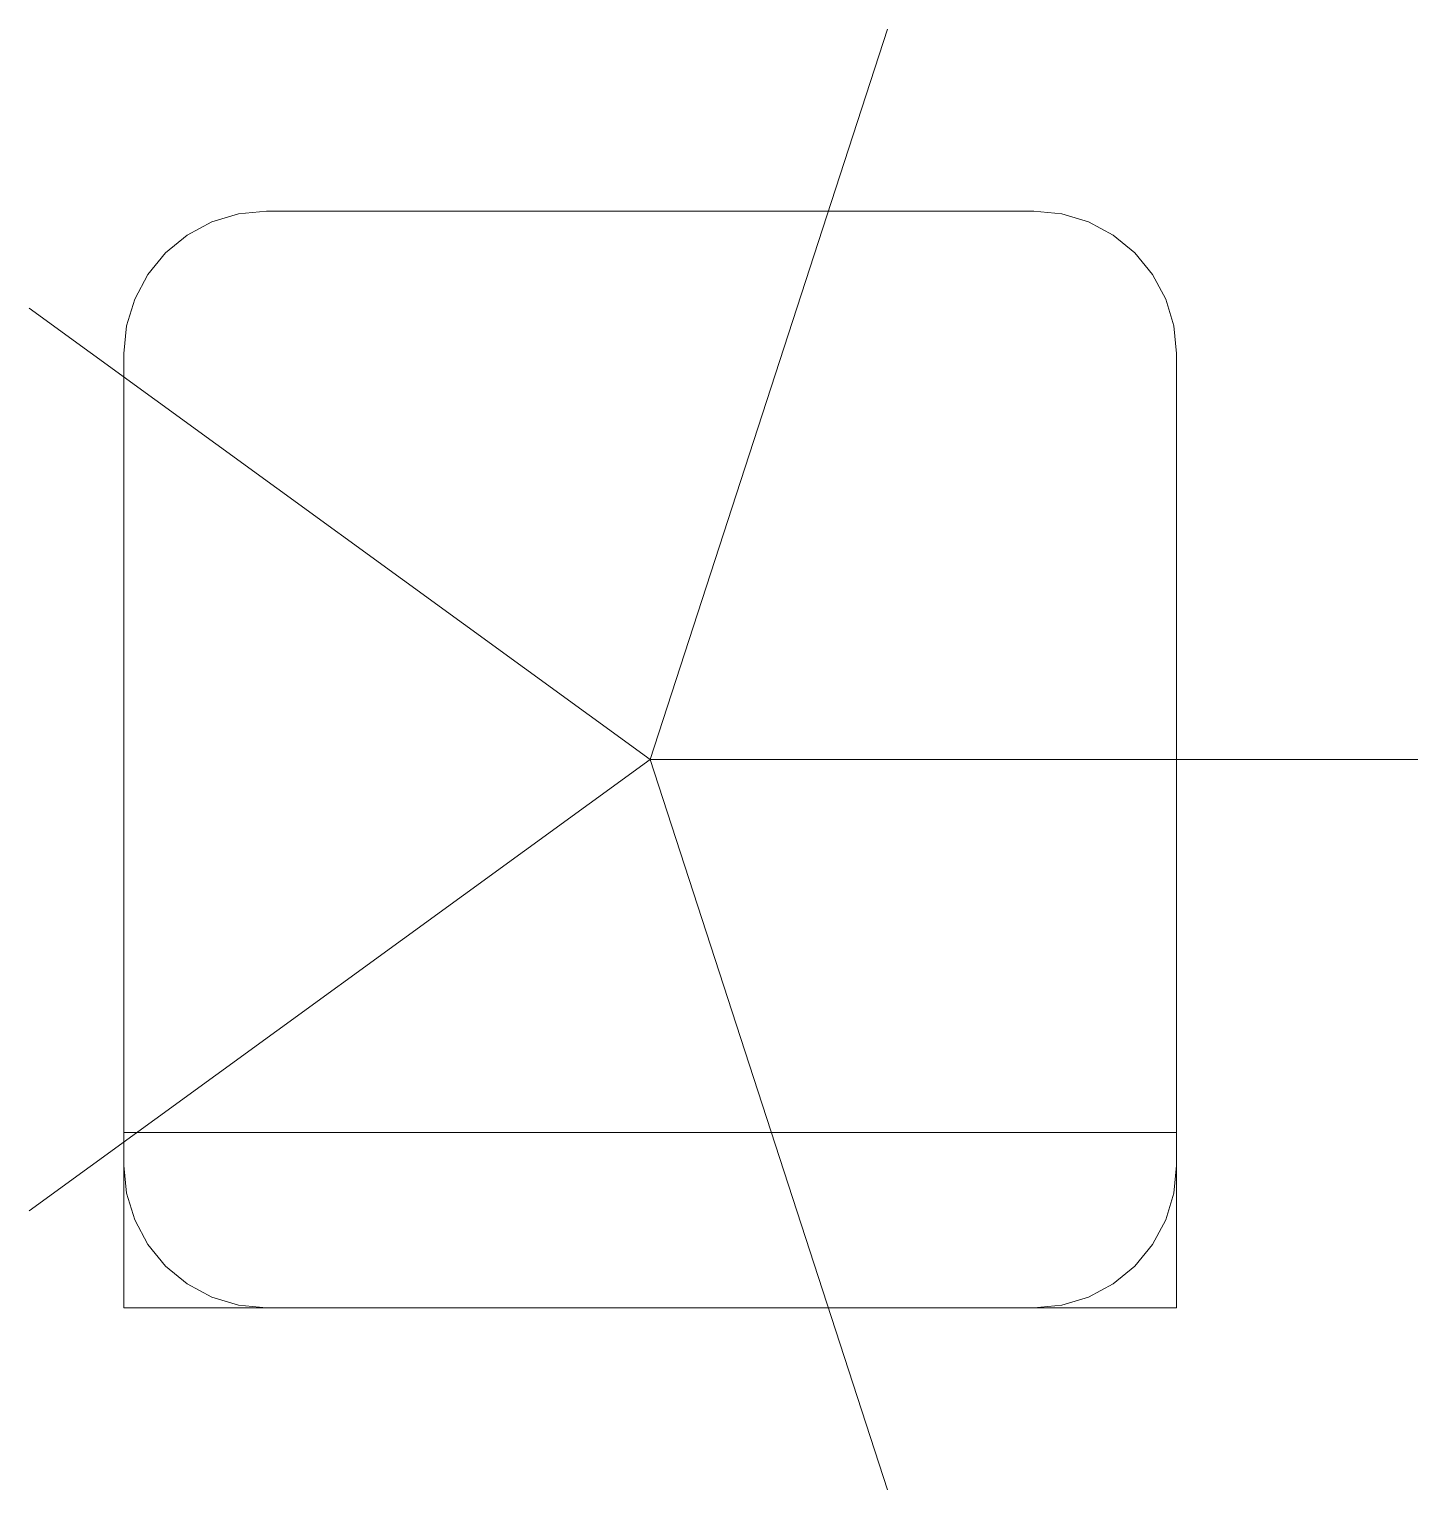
# Model space of a CAD drawing. Header units: millimetres. Extents: x -33 to 600, y -83 to 583.
import ezdxf

# ---------------------------------------------------------------- set-up
doc = ezdxf.new("R2010")
doc.units = ezdxf.units.MM
doc.layers.add('A-FURN', color=7, linetype='Continuous', lineweight=20, true_color=0x5c7584)

# ---------------------------------------------------------------- blocks, each defined once
blk = doc.blocks.new('201_FURNITURE_BLOCKS_OFFICE_TASK_CHAIR_PLAN')
at = {"layer": 'A-FURN'}
for points in [[(250, 250), (358.16, 582.87)], [(250, 250), (-33.16, 455.72)], [(250, 250), (-33.16, 44.28)], [(250, 250), (600, 250)], [(250, 250), (358.16, -82.87)]]:
    blk.add_lwpolyline(points, dxfattribs=at)
for points in [[(425, 0), (437.68, 1.25), (449.87, 4.95), (461.11, 10.95), (470.96, 19.04), (479.05, 28.89), (485.05, 40.13), (488.75, 52.32), (490, 65), (490, 435), (488.75, 447.68), (485.05, 459.87), (479.05, 471.11), (470.96, 480.96), (461.11, 489.05), (449.87, 495.05), (437.68, 498.75), (425, 500), (75, 500), (62.32, 498.75), (50.13, 495.05), (38.89, 489.05), (29.04, 480.96), (20.95, 471.11), (14.95, 459.87), (11.25, 447.68), (10, 435), (10, 65), (11.25, 52.32), (14.95, 40.13), (20.95, 28.89), (29.04, 19.04), (38.89, 10.95), (50.13, 4.95), (62.32, 1.25), (75, 0)], [(10, 0), (490, 0), (490, 80), (10, 80)]]:
    blk.add_lwpolyline(points, close=True, dxfattribs=at)

msp = doc.modelspace()

# ---------------------------------------------------------------- block references
msp.add_blockref('201_FURNITURE_BLOCKS_OFFICE_TASK_CHAIR_PLAN', (0, 0))

doc.saveas('drawing.dxf')
